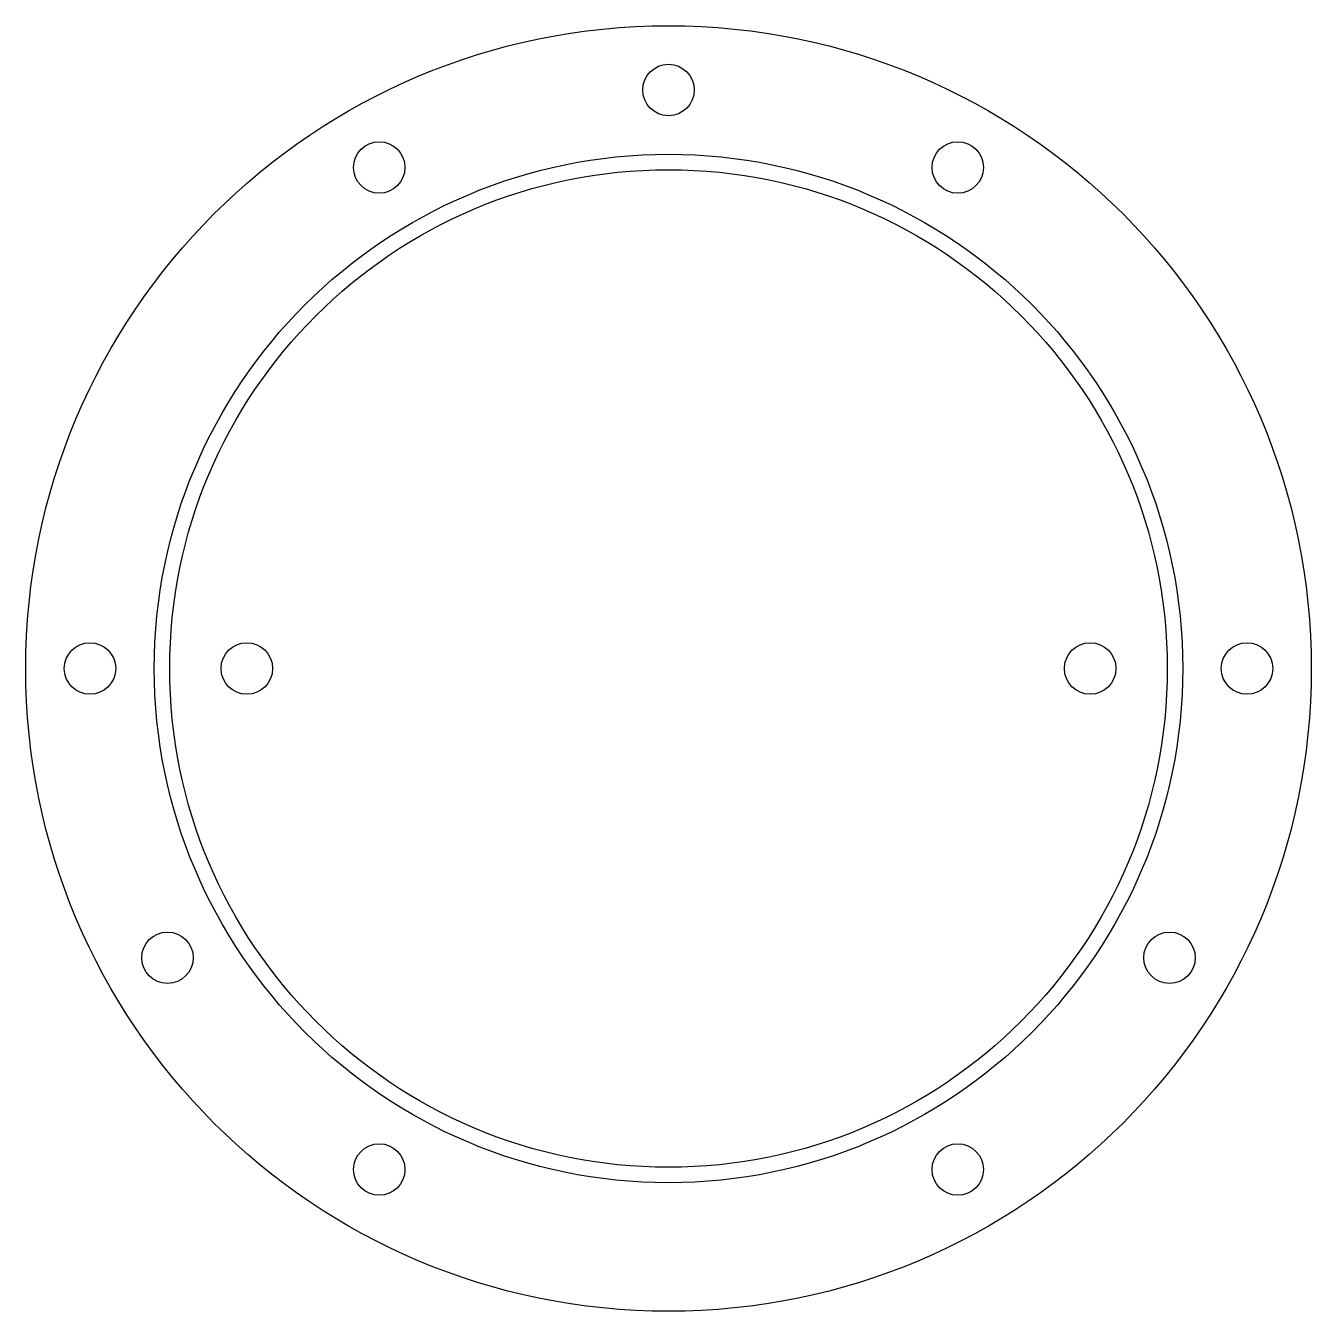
# Model space of a CAD drawing. Extents: x -125 to 125, y -125 to 125.
import ezdxf

# ---------------------------------------------------------------- set-up
doc = ezdxf.new("R2010")
doc.units = 0
doc.layers.get('0').update_dxf_attribs({"linetype": 'continuous'})

# ---------------------------------------------------------------- blocks, each defined once
blk = doc.blocks.new('SHAPE')
at = {"color": 0}
for centre, radius in [((0, 0), 125), ((0, 112.5), 5), ((0, 0), 100), ((-56.25, 97.43), 5), ((56.25, 97.43), 5), ((0, 0), 97), ((-112.5, 0), 5), ((-82, 0), 5), ((82, 0), 5), ((112.5, 0), 5), ((-97.43, -56.25), 5), ((97.43, -56.25), 5), ((-56.25, -97.43), 5), ((56.25, -97.43), 5)]:
    blk.add_circle(centre, radius, dxfattribs=at)

msp = doc.modelspace()

# ---------------------------------------------------------------- block references
at = {"color": 0}
msp.add_blockref('SHAPE', (0, 0), dxfattribs=at)

doc.saveas('drawing.dxf')
